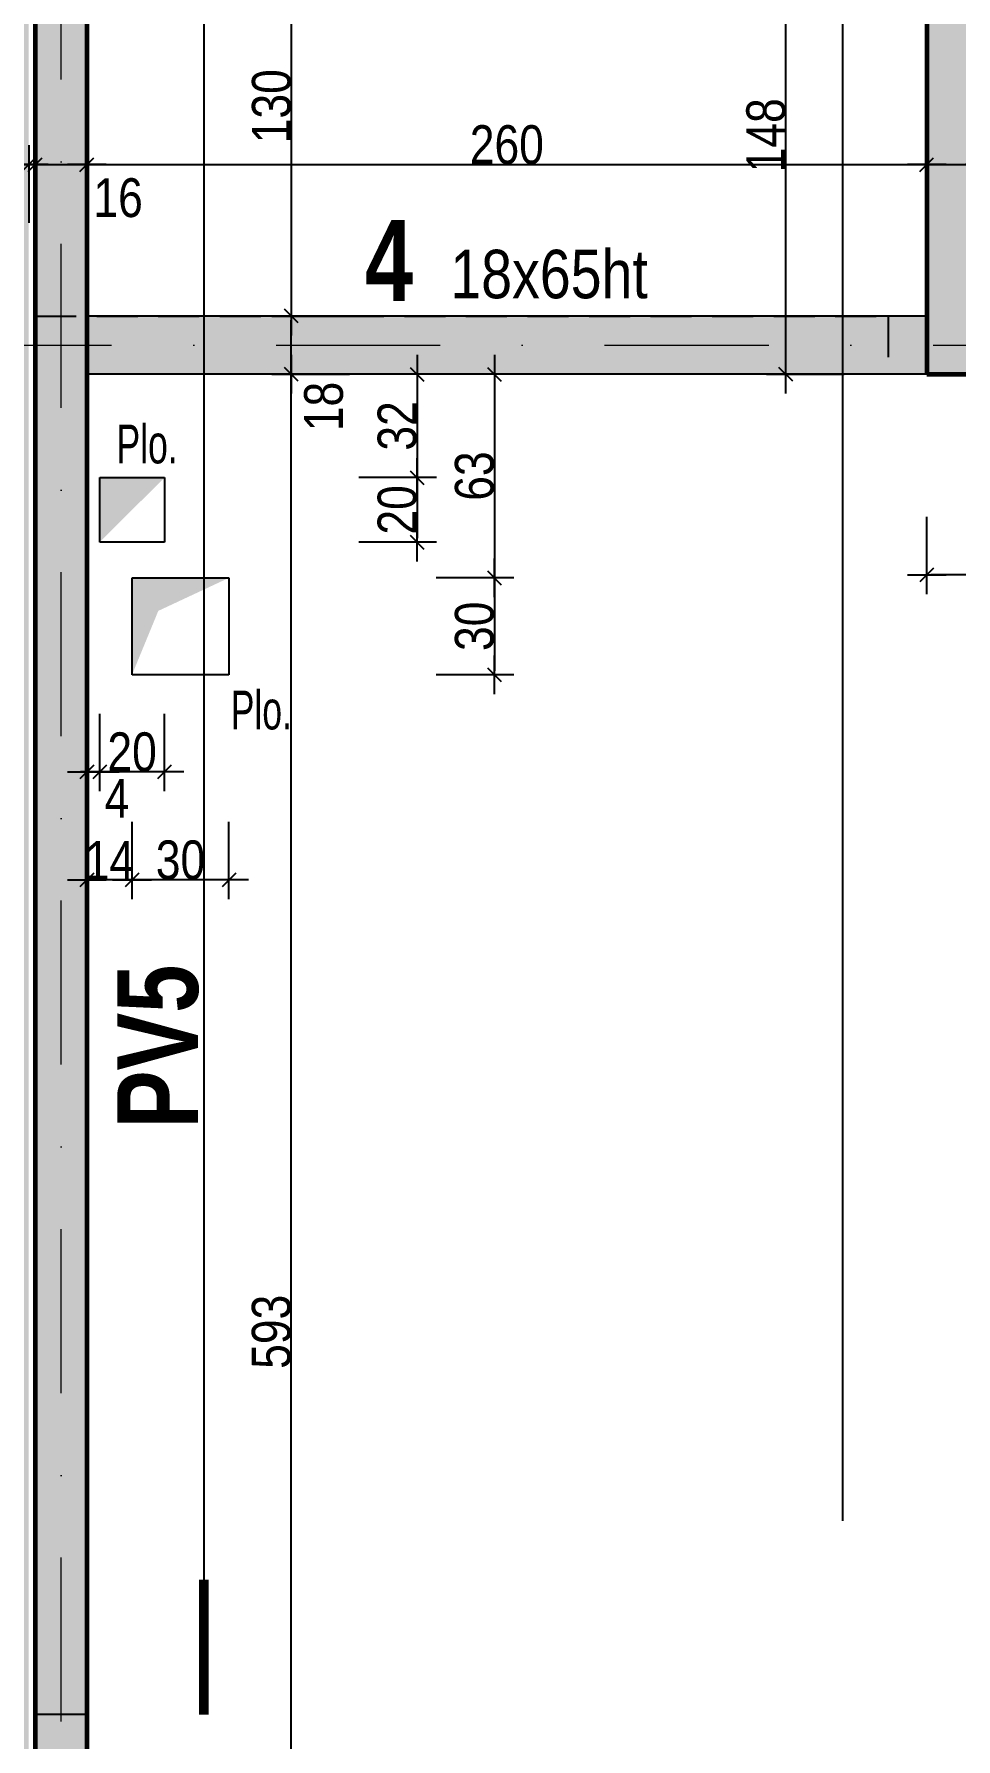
# Model space of a CAD drawing. Header units: millimetres. Extents: x 2049 to 26244, y -43633 to -34245.
# Drawn here: x 5383 to 5668, y -42265 to -41737 of the extents above; entities that cross this region are included whole.
import ezdxf
from ezdxf.enums import TextEntityAlignment as Align

# ---------------------------------------------------------------- set-up
doc = ezdxf.new("R2010")
doc.units = ezdxf.units.MM
doc.linetypes.add('CACHEX2', pattern=[19.05, 12.7, -6.35])
doc.linetypes.add('TIRETPTX2', pattern=[50.8, 25.4, -12.7, 0, -12.7])
for name, color, linetype in [('01_cote_gen', 4, 'Continuous'), ('01_linteaux', 2, 'Continuous'), ('01_murs_sup', 2, 'CACHEX2'), ('01_poch_BN', 9, 'Continuous'), ('01_poch_murs', 253, 'Continuous'), ('01_poch_poteaux', 250, 'Continuous'), ('01_resv', 32, 'Continuous'), ('01_texte', 230, 'Continuous'), ('AA_COTES', 2, 'Continuous')]:
    doc.layers.add(name, color=color, linetype=linetype)
doc.layers.add('01_murs_coup', color=5, linetype='Continuous', lineweight=60)
doc.layers.add('01_tram_axes', color=2, linetype='TIRETPTX2', lineweight=9)
doc.styles.add('ARIAL NA', font='ARIALN.TTF')
doc.styles.add('impact', font='impact.ttf')
doc.styles.add('STYLE2', font='ARIALN.TTF')
doc.dimstyles.new('JB50res', dxfattribs={"dimscale": 0.1, "dimtxt": 120, "dimasz": 12, "dimexe": 0.1, "dimexo": 0.1, "dimgap": 0.09, "dimtad": 1, "dimdec": 1, "dimdsep": 46, "dimtxsty": 'STYLE2', "dimblk1": 'BOND_G', "dimblk2": 'BOND_D', "dimsah": 1, "dimcen": 1.5, "dimdle": 0.01, "dimse1": 1, "dimse2": 1, "dimclrd": 4, "dimclre": 2, "dimclrt": 6, "dimazin": 2, "dimtfac": 2.333333, "dimtdec": 1, "dimtix": 1, "dimtmove": 2, "dimatfit": 3, "dimldrblk": 'BOND_G', "dimfxl": 1, "dimtolj": 1, "dimtzin": 0, "dimarcsym": 0})

# ---------------------------------------------------------------- blocks, each defined once
blk = doc.blocks.new('BOND_G')
at = {"layer": 'AA_COTES', "color": 0}
for p, q in [((0, -5), (0, 15)), ((5, 0), (-5, 0)), ((1.77, 1.77), (-1.77, -1.77))]:
    blk.add_line(p, q, dxfattribs=at)
blk = doc.blocks.new('BOND_D')
at = {"layer": 'AA_COTES', "color": 0}
for p, q in [((0, 5), (0, -15)), ((5, 0), (-5, 0)), ((-1.77, -1.77), (1.77, 1.77))]:
    blk.add_line(p, q, dxfattribs=at)
blk = doc.blocks.new('*D7153')
at = {"layer": '01_cote_gen', "color": 4, "lineweight": -2, "ltscale": 200, "transparency": 16777216}
blk.add_line((5462.34, -42434.41), (5462.34, -41843.81), dxfattribs=at)
at = {"layer": 'Defpoints', "color": 0, "ltscale": 200, "transparency": 16777216}
for p in [(5462.34, -41842.61), (5475.96, -41842.61), (5455.55, -42435.61)]:
    blk.add_point(p, dxfattribs=at)
at = {"layer": '01_cote_gen', "color": 4, "lineweight": -2, "ltscale": 200, "transparency": 16777216, "xscale": 1.2, "yscale": 1.2, "zscale": 1.2}
for name, p, rotation in [('BOND_D', (5462.34, -41842.61), 90), ('BOND_G', (5462.34, -42435.61), 270)]:
    blk.add_blockref(name, p, dxfattribs=dict(at, rotation=rotation))
at = {"layer": '01_cote_gen', "color": 6, "ltscale": 200, "transparency": 16777216, "insert": (5456.2, -42139.11), "char_height": 12, "attachment_point": 5, "rotation": 90, "style": 'STYLE2'}
blk.add_mtext('\\A1;593', dxfattribs=at)
blk = doc.blocks.new('*D7154')
at = {"layer": '01_cote_gen', "color": 4, "lineweight": -2, "ltscale": 200, "transparency": 16777216}
blk.add_line((5462.34, -41841.41), (5462.34, -41825.81), dxfattribs=at)
at = {"layer": 'Defpoints', "color": 0, "ltscale": 200, "transparency": 16777216}
for p in [(5462.34, -41824.61), (5480.36, -41824.61), (5480.34, -41842.61)]:
    blk.add_point(p, dxfattribs=at)
at = {"layer": '01_cote_gen', "color": 4, "lineweight": -2, "ltscale": 200, "transparency": 16777216, "xscale": 1.2, "yscale": 1.2, "zscale": 1.2}
for name, p, rotation in [('BOND_D', (5462.34, -41824.61), 90), ('BOND_G', (5462.34, -41842.61), 270)]:
    blk.add_blockref(name, p, dxfattribs=dict(at, rotation=rotation))
at = {"layer": '01_cote_gen', "color": 6, "ltscale": 200, "transparency": 16777216, "insert": (5472.39, -41852.59), "char_height": 12, "attachment_point": 5, "rotation": 90, "style": 'STYLE2'}
blk.add_mtext('\\A1;18', dxfattribs=at)
blk = doc.blocks.new('*D7155')
at = {"layer": '01_cote_gen', "color": 4, "lineweight": -2, "ltscale": 200, "transparency": 16777216}
blk.add_line((5462.38, -41823.41), (5462.38, -41695.81), dxfattribs=at)
at = {"layer": 'Defpoints', "color": 0, "ltscale": 200, "transparency": 16777216}
for p in [(5462.38, -41694.61), (5529.05, -41694.61), (5529.05, -41824.61)]:
    blk.add_point(p, dxfattribs=at)
at = {"layer": '01_cote_gen', "color": 4, "lineweight": -2, "ltscale": 200, "transparency": 16777216, "xscale": 1.2, "yscale": 1.2, "zscale": 1.2}
for name, p, rotation in [('BOND_D', (5462.38, -41694.61), 90), ('BOND_G', (5462.38, -41824.61), 270)]:
    blk.add_blockref(name, p, dxfattribs=dict(at, rotation=rotation))
at = {"layer": '01_cote_gen', "color": 6, "ltscale": 200, "transparency": 16777216, "insert": (5456.24, -41759.61), "char_height": 12, "attachment_point": 5, "rotation": 90, "style": 'STYLE2'}
blk.add_mtext('\\A1;130', dxfattribs=at)
blk = doc.blocks.new('*D7160')
at = {"layer": '01_cote_gen', "color": 4, "lineweight": -2, "ltscale": 200, "transparency": 16777216}
blk.add_line((5615.42, -41841.41), (5615.42, -41695.81), dxfattribs=at)
at = {"layer": 'Defpoints', "color": 0, "ltscale": 200, "transparency": 16777216}
for p in [(5615.42, -41694.61), (5635.37, -41694.61), (5659.05, -41842.61)]:
    blk.add_point(p, dxfattribs=at)
at = {"layer": '01_cote_gen', "color": 4, "lineweight": -2, "ltscale": 200, "transparency": 16777216, "xscale": 1.2, "yscale": 1.2, "zscale": 1.2}
for name, p, rotation in [('BOND_D', (5615.42, -41694.61), 90), ('BOND_G', (5615.42, -41842.61), 270)]:
    blk.add_blockref(name, p, dxfattribs=dict(at, rotation=rotation))
at = {"layer": '01_cote_gen', "color": 6, "ltscale": 200, "transparency": 16777216, "insert": (5609.28, -41768.61), "char_height": 12, "attachment_point": 5, "rotation": 90, "style": 'STYLE2'}
blk.add_mtext('\\A1;148', dxfattribs=at)
blk = doc.blocks.new('*D7173')
at = {"layer": '01_cote_gen', "color": 4, "lineweight": -2, "ltscale": 200, "transparency": 16777216}
blk.add_line((5366.25, -41777.71), (5379.85, -41777.71), dxfattribs=at)
at = {"layer": 'Defpoints', "color": 0, "ltscale": 200, "transparency": 16777216}
for p in [(5381.05, -41777.71), (5365.05, -41788.05), (5381.05, -41788.05)]:
    blk.add_point(p, dxfattribs=at)
at = {"layer": '01_cote_gen', "color": 4, "lineweight": -2, "ltscale": 200, "transparency": 16777216, "xscale": 1.2, "yscale": 1.2, "zscale": 1.2, "rotation": 180}
blk.add_blockref('BOND_G', (5365.05, -41777.71), dxfattribs=at)
at = {"layer": '01_cote_gen', "color": 4, "lineweight": -2, "ltscale": 200, "transparency": 16777216, "xscale": 1.2, "yscale": 1.2, "zscale": 1.2}
blk.add_blockref('BOND_D', (5381.05, -41777.71), dxfattribs=at)
at = {"layer": '01_cote_gen', "color": 6, "ltscale": 200, "transparency": 16777216, "insert": (5352.98, -41787.35), "char_height": 12, "attachment_point": 5, "style": 'STYLE2'}
blk.add_mtext('\\A1;16', dxfattribs=at)
blk = doc.blocks.new('*D7174')
at = {"layer": '01_cote_gen', "color": 4, "lineweight": -2, "ltscale": 200, "transparency": 16777216}
blk.add_line((5384.25, -41777.71), (5397.85, -41777.71), dxfattribs=at)
at = {"layer": 'Defpoints', "color": 0, "ltscale": 200, "transparency": 16777216}
for p in [(5399.05, -41777.71), (5383.05, -41791.01), (5399.05, -41791.01)]:
    blk.add_point(p, dxfattribs=at)
at = {"layer": '01_cote_gen', "color": 4, "lineweight": -2, "ltscale": 200, "transparency": 16777216, "xscale": 1.2, "yscale": 1.2, "zscale": 1.2, "rotation": 180}
blk.add_blockref('BOND_G', (5383.05, -41777.71), dxfattribs=at)
at = {"layer": '01_cote_gen', "color": 4, "lineweight": -2, "ltscale": 200, "transparency": 16777216, "xscale": 1.2, "yscale": 1.2, "zscale": 1.2}
blk.add_blockref('BOND_D', (5399.05, -41777.71), dxfattribs=at)
at = {"layer": '01_cote_gen', "color": 6, "ltscale": 200, "transparency": 16777216, "insert": (5408.73, -41788.01), "char_height": 12, "attachment_point": 5, "style": 'STYLE2'}
blk.add_mtext('\\A1;16', dxfattribs=at)
blk = doc.blocks.new('*D7175')
at = {"layer": '01_cote_gen', "color": 4, "lineweight": -2, "ltscale": 200, "transparency": 16777216}
blk.add_line((5400.25, -41777.71), (5657.85, -41777.71), dxfattribs=at)
at = {"layer": 'Defpoints', "color": 0, "ltscale": 200, "transparency": 16777216}
for p in [(5399.05, -41757.71), (5659.05, -41764.06), (5659.05, -41777.71)]:
    blk.add_point(p, dxfattribs=at)
at = {"layer": '01_cote_gen', "color": 4, "lineweight": -2, "ltscale": 200, "transparency": 16777216, "xscale": 1.2, "yscale": 1.2, "zscale": 1.2, "rotation": 180}
blk.add_blockref('BOND_G', (5399.05, -41777.71), dxfattribs=at)
at = {"layer": '01_cote_gen', "color": 4, "lineweight": -2, "ltscale": 200, "transparency": 16777216, "xscale": 1.2, "yscale": 1.2, "zscale": 1.2}
blk.add_blockref('BOND_D', (5659.05, -41777.71), dxfattribs=at)
at = {"layer": '01_cote_gen', "color": 6, "ltscale": 200, "transparency": 16777216, "insert": (5529.05, -41771.58), "char_height": 12, "attachment_point": 5, "style": 'STYLE2'}
blk.add_mtext('\\A1;260', dxfattribs=at)
blk = doc.blocks.new('*D7176')
at = {"layer": '01_cote_gen', "color": 4, "lineweight": -2, "ltscale": 200, "transparency": 16777216}
blk.add_line((5660.25, -41777.71), (5675.85, -41777.71), dxfattribs=at)
at = {"layer": 'Defpoints', "color": 0, "ltscale": 200, "transparency": 16777216}
for p in [(5659.05, -41764.06), (5677.05, -41764.06), (5677.05, -41777.71)]:
    blk.add_point(p, dxfattribs=at)
at = {"layer": '01_cote_gen', "color": 4, "lineweight": -2, "ltscale": 200, "transparency": 16777216, "xscale": 1.2, "yscale": 1.2, "zscale": 1.2, "rotation": 180}
blk.add_blockref('BOND_G', (5659.05, -41777.71), dxfattribs=at)
at = {"layer": '01_cote_gen', "color": 4, "lineweight": -2, "ltscale": 200, "transparency": 16777216, "xscale": 1.2, "yscale": 1.2, "zscale": 1.2}
blk.add_blockref('BOND_D', (5677.05, -41777.71), dxfattribs=at)
at = {"layer": '01_cote_gen', "color": 6, "ltscale": 200, "transparency": 16777216, "insert": (5688.31, -41789.73), "char_height": 12, "attachment_point": 5, "style": 'STYLE2'}
blk.add_mtext('\\A1;18', dxfattribs=at)
blk = doc.blocks.new('*D7220')
at = {"layer": '01_cote_gen', "color": 4, "lineweight": -2, "ltscale": 200, "transparency": 16777216}
blk.add_line((5959.85, -41904.74), (5660.25, -41904.74), dxfattribs=at)
at = {"layer": 'Defpoints', "color": 0, "ltscale": 200, "transparency": 16777216}
for p in [(5659.05, -41842.61), (5961.05, -41842.61), (5659.05, -41904.74)]:
    blk.add_point(p, dxfattribs=at)
at = {"layer": '01_cote_gen', "color": 4, "lineweight": -2, "ltscale": 200, "transparency": 16777216, "xscale": 1.2, "yscale": 1.2, "zscale": 1.2, "rotation": 180}
blk.add_blockref('BOND_D', (5659.05, -41904.74), dxfattribs=at)
at = {"layer": '01_cote_gen', "color": 4, "lineweight": -2, "ltscale": 200, "transparency": 16777216, "xscale": 1.2, "yscale": 1.2, "zscale": 1.2}
blk.add_blockref('BOND_G', (5961.05, -41904.74), dxfattribs=at)
at = {"layer": '01_cote_gen', "color": 6, "ltscale": 200, "transparency": 16777216, "insert": (5810.05, -41898.61), "char_height": 12, "attachment_point": 5, "style": 'STYLE2'}
blk.add_mtext('\\A1;302', dxfattribs=at)
blk = doc.blocks.new('*D7682')
at = {"layer": '01_cote_gen', "color": 4, "lineweight": -2, "ltscale": 200, "transparency": 16777216}
blk.add_line((5421.86, -41965.73), (5404.26, -41965.73), dxfattribs=at)
at = {"layer": 'Defpoints', "color": 0, "ltscale": 200, "transparency": 16777216}
for p in [(5403.06, -41894.61), (5423.06, -41894.61), (5403.06, -41965.73)]:
    blk.add_point(p, dxfattribs=at)
at = {"layer": '01_cote_gen', "color": 4, "lineweight": -2, "ltscale": 200, "transparency": 16777216, "xscale": 1.2, "yscale": 1.2, "zscale": 1.2, "rotation": 180}
blk.add_blockref('BOND_D', (5403.06, -41965.73), dxfattribs=at)
at = {"layer": '01_cote_gen', "color": 4, "lineweight": -2, "ltscale": 200, "transparency": 16777216, "xscale": 1.2, "yscale": 1.2, "zscale": 1.2}
blk.add_blockref('BOND_G', (5423.06, -41965.73), dxfattribs=at)
at = {"layer": '01_cote_gen', "color": 6, "ltscale": 200, "transparency": 16777216, "insert": (5413.06, -41959.59), "char_height": 12, "attachment_point": 5, "style": 'STYLE2'}
blk.add_mtext('\\A1;20', dxfattribs=at)
blk = doc.blocks.new('*D7683')
at = {"layer": '01_cote_gen', "color": 4, "lineweight": -2, "ltscale": 200, "transparency": 16777216}
blk.add_line((5401.86, -41965.73), (5400.25, -41965.73), dxfattribs=at)
at = {"layer": 'Defpoints', "color": 0, "ltscale": 200, "transparency": 16777216}
for p in [(5399.05, -41894.61), (5403.06, -41894.61), (5399.05, -41965.73)]:
    blk.add_point(p, dxfattribs=at)
at = {"layer": '01_cote_gen', "color": 4, "lineweight": -2, "ltscale": 200, "transparency": 16777216, "xscale": 1.2, "yscale": 1.2, "zscale": 1.2, "rotation": 180}
blk.add_blockref('BOND_D', (5399.05, -41965.73), dxfattribs=at)
at = {"layer": '01_cote_gen', "color": 4, "lineweight": -2, "ltscale": 200, "transparency": 16777216, "xscale": 1.2, "yscale": 1.2, "zscale": 1.2}
blk.add_blockref('BOND_G', (5403.06, -41965.73), dxfattribs=at)
at = {"layer": '01_cote_gen', "color": 6, "ltscale": 200, "transparency": 16777216, "insert": (5408.38, -41973.91), "char_height": 12, "attachment_point": 5, "style": 'STYLE2'}
blk.add_mtext('\\A1;4', dxfattribs=at)
blk = doc.blocks.new('*D7684')
at = {"layer": '01_cote_gen', "color": 4, "lineweight": -2, "ltscale": 200, "transparency": 16777216}
blk.add_line((5411.84, -41999.17), (5400.25, -41999.17), dxfattribs=at)
at = {"layer": 'Defpoints', "color": 0, "ltscale": 200, "transparency": 16777216}
for p in [(5399.05, -41943.17), (5413.04, -41943.17), (5399.05, -41999.17)]:
    blk.add_point(p, dxfattribs=at)
at = {"layer": '01_cote_gen', "color": 4, "lineweight": -2, "ltscale": 200, "transparency": 16777216, "xscale": 1.2, "yscale": 1.2, "zscale": 1.2, "rotation": 180}
blk.add_blockref('BOND_D', (5399.05, -41999.17), dxfattribs=at)
at = {"layer": '01_cote_gen', "color": 4, "lineweight": -2, "ltscale": 200, "transparency": 16777216, "xscale": 1.2, "yscale": 1.2, "zscale": 1.2}
blk.add_blockref('BOND_G', (5413.04, -41999.17), dxfattribs=at)
at = {"layer": '01_cote_gen', "color": 6, "ltscale": 200, "transparency": 16777216, "insert": (5406.05, -41993.14), "char_height": 12, "attachment_point": 5, "style": 'STYLE2'}
blk.add_mtext('\\A1;14', dxfattribs=at)
blk = doc.blocks.new('*D7685')
at = {"layer": '01_cote_gen', "color": 4, "lineweight": -2, "ltscale": 200, "transparency": 16777216}
blk.add_line((5441.84, -41999.17), (5414.24, -41999.17), dxfattribs=at)
at = {"layer": 'Defpoints', "color": 0, "ltscale": 200, "transparency": 16777216}
for p in [(5443.04, -41943.17), (5413.04, -41990.03), (5413.04, -41999.17)]:
    blk.add_point(p, dxfattribs=at)
at = {"layer": '01_cote_gen', "color": 4, "lineweight": -2, "ltscale": 200, "transparency": 16777216, "xscale": 1.2, "yscale": 1.2, "zscale": 1.2, "rotation": 180}
blk.add_blockref('BOND_D', (5413.04, -41999.17), dxfattribs=at)
at = {"layer": '01_cote_gen', "color": 4, "lineweight": -2, "ltscale": 200, "transparency": 16777216, "xscale": 1.2, "yscale": 1.2, "zscale": 1.2}
blk.add_blockref('BOND_G', (5443.04, -41999.17), dxfattribs=at)
at = {"layer": '01_cote_gen', "color": 6, "ltscale": 200, "transparency": 16777216, "insert": (5428.04, -41993.04), "char_height": 12, "attachment_point": 5, "style": 'STYLE2'}
blk.add_mtext('\\A1;30', dxfattribs=at)
blk = doc.blocks.new('*D7686')
at = {"layer": '01_cote_gen', "color": 4, "lineweight": -2, "ltscale": 200, "transparency": 16777216}
blk.add_line((5501.28, -41843.81), (5501.28, -41873.41), dxfattribs=at)
at = {"layer": 'Defpoints', "color": 0, "ltscale": 200, "transparency": 16777216}
for p in [(5423.94, -41842.61), (5423.94, -41874.61), (5501.28, -41874.61)]:
    blk.add_point(p, dxfattribs=at)
at = {"layer": '01_cote_gen', "color": 4, "lineweight": -2, "ltscale": 200, "transparency": 16777216, "xscale": 1.2, "yscale": 1.2, "zscale": 1.2}
for name, p, rotation in [('BOND_G', (5501.28, -41842.61), 90), ('BOND_D', (5501.28, -41874.61), 270)]:
    blk.add_blockref(name, p, dxfattribs=dict(at, rotation=rotation))
at = {"layer": '01_cote_gen', "color": 6, "ltscale": 200, "transparency": 16777216, "insert": (5495.14, -41858.61), "char_height": 12, "attachment_point": 5, "rotation": 90, "style": 'STYLE2'}
blk.add_mtext('\\A1;32', dxfattribs=at)
blk = doc.blocks.new('*D7687')
at = {"layer": '01_cote_gen', "color": 4, "lineweight": -2, "ltscale": 200, "transparency": 16777216}
blk.add_line((5501.28, -41875.81), (5501.28, -41893.41), dxfattribs=at)
at = {"layer": 'Defpoints', "color": 0, "ltscale": 200, "transparency": 16777216}
for p in [(5490.83, -41874.61), (5423.06, -41894.61), (5501.28, -41894.61)]:
    blk.add_point(p, dxfattribs=at)
at = {"layer": '01_cote_gen', "color": 4, "lineweight": -2, "ltscale": 200, "transparency": 16777216, "xscale": 1.2, "yscale": 1.2, "zscale": 1.2}
for name, p, rotation in [('BOND_G', (5501.28, -41874.61), 90), ('BOND_D', (5501.28, -41894.61), 270)]:
    blk.add_blockref(name, p, dxfattribs=dict(at, rotation=rotation))
at = {"layer": '01_cote_gen', "color": 6, "ltscale": 200, "transparency": 16777216, "insert": (5495.14, -41884.61), "char_height": 12, "attachment_point": 5, "rotation": 90, "style": 'STYLE2'}
blk.add_mtext('\\A1;20', dxfattribs=at)
blk = doc.blocks.new('*D7688')
at = {"layer": '01_cote_gen', "color": 4, "lineweight": -2, "ltscale": 200, "transparency": 16777216}
blk.add_line((5525.2, -41843.81), (5525.2, -41904.45), dxfattribs=at)
at = {"layer": 'Defpoints', "color": 0, "ltscale": 200, "transparency": 16777216}
for p in [(5523.05, -41842.61), (5443.04, -41905.65), (5525.2, -41905.65)]:
    blk.add_point(p, dxfattribs=at)
at = {"layer": '01_cote_gen', "color": 4, "lineweight": -2, "ltscale": 200, "transparency": 16777216, "xscale": 1.2, "yscale": 1.2, "zscale": 1.2}
for name, p, rotation in [('BOND_G', (5525.2, -41842.61), 90), ('BOND_D', (5525.2, -41905.65), 270)]:
    blk.add_blockref(name, p, dxfattribs=dict(at, rotation=rotation))
at = {"layer": '01_cote_gen', "color": 6, "ltscale": 200, "transparency": 16777216, "insert": (5519.07, -41874.13), "char_height": 12, "attachment_point": 5, "rotation": 90, "style": 'STYLE2'}
blk.add_mtext('\\A1;63', dxfattribs=at)
blk = doc.blocks.new('*D7689')
at = {"layer": '01_cote_gen', "color": 4, "lineweight": -2, "ltscale": 200, "transparency": 16777216}
blk.add_line((5525.2, -41906.85), (5525.2, -41934.45), dxfattribs=at)
at = {"layer": 'Defpoints', "color": 0, "ltscale": 200, "transparency": 16777216}
for p in [(5511.27, -41905.65), (5443.04, -41935.65), (5525.2, -41935.65)]:
    blk.add_point(p, dxfattribs=at)
at = {"layer": '01_cote_gen', "color": 4, "lineweight": -2, "ltscale": 200, "transparency": 16777216, "xscale": 1.2, "yscale": 1.2, "zscale": 1.2}
for name, p, rotation in [('BOND_G', (5525.2, -41905.65), 90), ('BOND_D', (5525.2, -41935.65), 270)]:
    blk.add_blockref(name, p, dxfattribs=dict(at, rotation=rotation))
at = {"layer": '01_cote_gen', "color": 6, "ltscale": 200, "transparency": 16777216, "insert": (5519.07, -41920.65), "char_height": 12, "attachment_point": 5, "rotation": 90, "style": 'STYLE2'}
blk.add_mtext('\\A1;30', dxfattribs=at)
blk = doc.blocks.new('*D8193')
at = {"layer": '01_cote_gen', "color": 4, "lineweight": -2, "ltscale": 200, "transparency": 16777216}
blk.add_line((5245.15, -42256.45), (5245.15, -41538.85), dxfattribs=at)
at = {"layer": 'Defpoints', "color": 0, "ltscale": 200, "transparency": 16777216}
for p in [(5245.15, -41537.65), (5449.56, -41537.65), (5415.56, -42257.65)]:
    blk.add_point(p, dxfattribs=at)
at = {"layer": '01_cote_gen', "color": 4, "lineweight": -2, "ltscale": 200, "transparency": 16777216, "xscale": 1.2, "yscale": 1.2, "zscale": 1.2}
for name, p, rotation in [('BOND_D', (5245.15, -41537.65), 90), ('BOND_G', (5245.15, -42257.65), 270)]:
    blk.add_blockref(name, p, dxfattribs=dict(at, rotation=rotation))
at = {"layer": '01_cote_gen', "color": 6, "ltscale": 200, "transparency": 16777216, "insert": (5239.01, -41897.65), "char_height": 12, "attachment_point": 5, "rotation": 90, "style": 'STYLE2'}
blk.add_mtext('\\A1;720', dxfattribs=at)

msp = doc.modelspace()

# ---------------------------------------------------------------- hatches: boundary and pattern name
at = {"layer": '01_murs_sup', "ltscale": 200}
h = msp.add_hatch(dxfattribs=at)
h.set_pattern_fill('DASH', color=256, scale=2.5, angle=135)
h.set_pattern_definition([(135, (-9275.435, 6358.231), (-11.2253202, 9e-16), [7.9375, -7.9375])])
h.paths.add_polyline_path([(5647.1, -41676.61), (5399.05, -41676.61), (5399.05, -41083.61), (5515.05, -41083.61), (5515.05, -41067.61), (5383.05, -41067.61), (5383.05, -41694.61), (5647.1, -41694.56)])
h.paths.add_polyline_path([(6804.05, -41296.61), (6788.05, -41296.61), (6788.05, -41750.61), (6479.05, -41750.61), (6479.05, -41676.61), (6397.05, -41676.61), (6397.05, -41694.56), (6461.05, -41694.61), (6461.05, -41824.61), (6397.05, -41824.61), (6397.05, -41842.56), (6479.05, -41842.61), (6479.05, -41768.61), (6788.05, -41768.61), (6788.05, -42222.63), (6804.05, -42222.63)])
h.paths.add_polyline_path([(6295.05, -41824.61), (5749.05, -41824.66), (5749.05, -41842.56), (5961.05, -41842.61), (5961.05, -42435.61), (5812.05, -42435.61), (5812.05, -42451.61), (6108.05, -42451.61), (6108.05, -42435.61), (5979.05, -42435.61), (5979.05, -41842.48), (6295.05, -41842.48)])
h.paths.add_polyline_path([(5647.05, -41824.61), (5383.05, -41824.61), (5383.05, -42451.61), (5512.05, -42451.61), (5512.05, -42435.61), (5399.05, -42435.61), (5399.05, -41842.61), (5647.05, -41842.61)])
h.paths.add_polyline_path([(6562.05, -42435.61), (6408.05, -42435.61), (6408.05, -42451.61), (6562.05, -42451.61)])
h.paths.add_polyline_path([(6804.05, -42322.63), (6788.05, -42322.63), (6788.05, -42435.61), (6662.05, -42435.61), (6662.05, -42451.61), (6804.05, -42451.61)])
h.paths.add_polyline_path([(6804.05, -41067.61), (6635.05, -41067.61), (6635.05, -41083.61), (6788.05, -41083.61), (6788.05, -41196.61), (6804.05, -41196.61)])
h.paths.add_polyline_path([(6335.05, -41067.61), (6175.05, -41067.61), (6175.05, -41083.61), (6335.05, -41083.61)])
at = {"layer": '01_poch_BN', "ltscale": 200}
h = msp.add_hatch(color=256, dxfattribs=at)
h.dxf.hatch_style = 1
h.paths.add_polyline_path([(5087.05, -41824.61), (4997.05, -41824.61), (4997.05, -41833.61), (5087.05, -41833.61)])
h.paths.add_polyline_path([(5087.05, -41833.61), (4997.05, -41833.61), (4997.05, -41842.61), (5087.05, -41842.61)])
h.paths.add_polyline_path([(5365.05, -41824.61), (5105.05, -41824.61), (5105.05, -41833.61), (5365.05, -41833.61)])
h.paths.add_polyline_path([(5365.05, -41833.61), (5105.05, -41833.61), (5105.05, -41842.61), (5365.05, -41842.61)])
h.paths.add_polyline_path([(5659.05, -41833.61), (5399.05, -41833.61), (5399.05, -41842.61), (5659.05, -41842.61)])
h.paths.add_polyline_path([(5659.05, -41824.61), (5399.05, -41824.61), (5399.05, -41833.61), (5659.05, -41833.61)])
at = {"layer": '01_poch_murs', "ltscale": 200}
h = msp.add_hatch(color=256, dxfattribs=at)
h.dxf.hatch_style = 1
h.paths.add_polyline_path([(5961.05, -41824.61), (5677.05, -41824.61), (5677.05, -41676.61), (5399.05, -41676.61), (5399.05, -41694.61), (5659.05, -41694.61), (5659.05, -41842.61), (5961.05, -41842.61)])
h = msp.add_hatch(color=256, dxfattribs=at)
h.dxf.hatch_style = 1
h.paths.add_polyline_path([(4803.05, -42257.65), (4785.05, -42257.65), (4785.05, -42435.61), (4682.05, -42435.61), (4682.05, -42451.61), (4962.05, -42451.61), (4962.05, -42435.61), (4803.05, -42435.61)])
h.paths.add_polyline_path([(5381.05, -42257.65), (5365.05, -42257.65), (5365.05, -42435.61), (5262.05, -42435.61), (5262.05, -42451.61), (5381.05, -42451.61)])
h.paths.add_polyline_path([(5399.08, -42257.65), (5383.08, -42257.65), (5383.05, -42451.61), (5512.05, -42451.61), (5512.05, -42435.61), (5399.05, -42435.61)])
h.paths.add_polyline_path([(5162.05, -42435.61), (5062.05, -42435.61), (5062.05, -42451.61), (5162.05, -42451.61)])
h.paths.add_polyline_path([(5712.05, -42435.61), (5612.05, -42435.61), (5612.05, -42451.61), (5712.05, -42451.61)])
h.paths.add_polyline_path([(4582.05, -42435.61), (4482.05, -42435.61), (4482.05, -42451.61), (4582.05, -42451.61)])
h.paths.add_polyline_path([(4382.05, -42435.61), (4193.05, -42435.61), (4193.05, -42227.65), (4173.06, -42227.65), (4173.06, -42443.61), (4382.05, -42443.61)])
h.paths.add_polyline_path([(4382.05, -42443.61), (4173.06, -42443.61), (4173.06, -42451.61), (4382.05, -42451.61)])
at = {"layer": '01_poch_poteaux', "ltscale": 200}
h = msp.add_hatch(color=256, dxfattribs=at)
h.dxf.hatch_style = 1
h.paths.add_polyline_path([(5381.05, -41537.65), (5372.58, -41537.65), (5372.58, -41685.61), (5381.05, -41685.61)])
edge = h.paths.add_edge_path()
edge.add_line((5372.58, -41537.65), (5365.05, -41537.65))
edge.add_line((5365.05, -41537.65), (5365.05, -41676.61))
edge.add_line((5365.05, -41676.61), (5143.48, -41676.61))
edge.add_arc((5126.5, -41669.77), 18.31, 305, 338.054, ccw=False)
edge.add_arc((5125.22, -41692.55), 14.11, 29.4346, 33.4452, ccw=False)
edge.add_line((5137.51, -41685.61), (5372.58, -41685.61))
edge.add_line((5372.58, -41685.61), (5372.58, -41537.65))
edge = h.paths.add_edge_path()
edge.add_line((5372.58, -41685.61), (5137.51, -41685.61))
edge.add_arc((5125.22, -41692.55), 14.11, -8.414, 29.4346, ccw=False)
edge.add_line((5139.18, -41694.61), (5365.05, -41694.61))
edge.add_line((5365.05, -41694.61), (5365.05, -41726.81))
edge.add_line((5365.05, -41726.81), (5372.58, -41726.81))
edge.add_line((5372.58, -41726.81), (5372.58, -41685.61))
h.paths.add_polyline_path([(5381.05, -41685.61), (5372.58, -41685.61), (5372.58, -41726.81), (5381.05, -41726.81)])
h.paths.add_polyline_path([(5381.05, -41726.81), (5372.58, -41726.81), (5372.59, -41833.61), (5381.05, -41833.61)])
h.paths.add_polyline_path([(5372.58, -41726.81), (5365.05, -41726.81), (5365.05, -41833.61), (5372.59, -41833.61)])
h.paths.add_polyline_path([(5381.05, -41833.61), (5372.59, -41833.61), (5372.59, -42257.65), (5381.05, -42257.65)])
h.paths.add_polyline_path([(5372.59, -41833.61), (5365.05, -41833.61), (5365.05, -42257.65), (5372.59, -42257.65)])
h.paths.add_polyline_path([(5399.05, -41833.61), (5391.07, -41833.61), (5391.08, -42257.65), (5399.05, -42257.65)])
h.paths.add_polyline_path([(5391.07, -41833.61), (5383.05, -41833.61), (5383.05, -42257.65), (5391.08, -42257.65)])
h.paths.add_polyline_path([(5399.05, -41694.61), (5399.05, -41685.61), (5391.07, -41685.61), (5391.07, -41833.61), (5399.05, -41833.61)])
h.paths.add_polyline_path([(5391.07, -41685.61), (5383.05, -41685.61), (5383.05, -41833.61), (5391.07, -41833.61)])
h.paths.add_polyline_path([(5399.05, -41537.65), (5391.07, -41537.65), (5391.07, -41685.61), (5399.05, -41685.61), (5399.05, -41676.61)])
h.paths.add_polyline_path([(5391.07, -41537.65), (5383.05, -41537.65), (5383.05, -41685.61), (5391.07, -41685.61)])

# ---------------------------------------------------------------- linework, layer by layer
at = {"layer": '01_linteaux', "ltscale": 0.1}
for p, q in [((5633.09, -42197.61), (5633.09, -41597.61)), ((5659.05, -41824.61), (5399.05, -41824.61)), ((5659.05, -41842.61), (5399.05, -41842.61))]:
    msp.add_line(p, q, dxfattribs=at)
at = {"layer": '01_murs_coup', "ltscale": 0.1}
for p, q in [((5383.05, -41067.61), (5383.05, -42451.61)), ((5399.05, -41694.61), (5399.05, -42435.61)), ((5659.05, -41694.61), (5659.05, -41842.61)), ((5659.05, -41842.61), (5961.05, -41842.61))]:
    msp.add_line(p, q, dxfattribs=at)
at = {"layer": '01_murs_sup'}
for p, q in [((5383.05, -41824.61), (5647.05, -41824.61)), ((5383.05, -42451.61), (5383.05, -41824.61)), ((5647.05, -41824.61), (5647.05, -41842.61)), ((5647.05, -41842.61), (5399.05, -41842.61)), ((5399.05, -41842.61), (5399.05, -42435.61))]:
    msp.add_line(p, q, dxfattribs=at)
at = {"layer": '01_poch_poteaux', "ltscale": 200}
msp.add_line((5399.05, -42257.65), (5383.05, -42257.65), dxfattribs=at)
at = {"layer": '01_resv', "ltscale": 200}
for p, q in [((5403.06, -41894.61), (5403.06, -41874.61)), ((5403.06, -41874.61), (5423.06, -41874.61)), ((5423.06, -41874.61), (5423.06, -41894.61)), ((5423.06, -41894.61), (5403.06, -41894.61)), ((5413.04, -41935.65), (5413.04, -41905.65)), ((5413.04, -41905.65), (5443.04, -41905.65)), ((5443.04, -41905.65), (5443.04, -41935.65)), ((5443.04, -41935.65), (5413.04, -41935.65))]:
    msp.add_line(p, q, dxfattribs=at)
for points in [[(5403.06, -41894.61), (5403.06, -41874.61), (5423.06, -41874.61)], [(5413.04, -41935.65), (5413.04, -41905.65), (5421.17, -41915.88)], [(5413.04, -41905.65), (5443.04, -41905.65), (5421.17, -41915.88)]]:
    msp.add_solid(points, dxfattribs=at)
at = {"layer": '01_texte', "ltscale": 200}
msp.add_line((5435.3, -41567.65), (5435.3, -42257.65), dxfattribs=at)
at = {"layer": '01_texte', "ltscale": 200, "const_width": 3}
msp.add_lwpolyline([(5435.3, -42257.65), (5435.3, -42215.85)], dxfattribs=at)
at = {"layer": '01_tram_axes', "color": 253, "ltscale": 2}
for p, q in [((5391.09, -42768.29), (5391.06, -40384.06)), ((2406.63, -41833.61), (7041.34, -41833.61))]:
    msp.add_line(p, q, dxfattribs=at)

# ---------------------------------------------------------------- texts
at = {"layer": '01_texte', "style": 'impact'}
msp.add_text('4', height=25, dxfattribs=at).set_placement((5492.58, -41827.38), align=Align.BOTTOM_CENTER)
at = {"layer": '01_texte', "style": 'STYLE2'}
msp.add_text('18x65ht', height=15, dxfattribs=at).set_placement((5511.56, -41819.08))
at = {"layer": '01_texte', "style": 'ARIAL NA', "width": 0.8}
for p in [(5417.7, -41873.81), (5453.06, -41956.19)]:
    msp.add_text('Plo.', height=12, dxfattribs=at).set_placement(p, align=Align.BOTTOM_CENTER)
at = {"layer": '01_texte', "style": 'impact'}
msp.add_text('PV5', height=25, rotation=90, dxfattribs=at).set_placement((5440.96, -42050.75), align=Align.BOTTOM_CENTER)

# ---------------------------------------------------------------- dimensions: what is measured, and where the dimension line sits
at = {"layer": '01_cote_gen', "ltscale": 200}
for base, p1, p2, picture, middle in [((5245.15, -41537.65), (5415.56, -42257.65), (5449.56, -41537.65), '*D8193', (5239.01, -41897.65)), ((5462.38, -41694.61), (5529.05, -41824.61), (5529.05, -41694.61), '*D7155', (5456.24, -41759.61)), ((5615.42, -41694.61), (5659.05, -41842.61), (5635.37, -41694.61), '*D7160', (5609.28, -41768.61)), ((5501.28, -41874.61), (5423.94, -41842.61), (5423.94, -41874.61), '*D7686', (5495.14, -41858.61)), ((5525.2, -41905.65), (5523.05, -41842.61), (5443.04, -41905.65), '*D7688', (5519.07, -41874.13)), ((5462.34, -41842.61), (5455.55, -42435.61), (5475.96, -41842.61), '*D7153', (5456.2, -42139.11)), ((5501.28, -41894.61), (5490.83, -41874.61), (5423.06, -41894.61), '*D7687', (5495.14, -41884.61)), ((5525.2, -41935.65), (5511.27, -41905.65), (5443.04, -41935.65), '*D7689', (5519.07, -41920.65))]:
    dim = msp.add_linear_dim(base=base, p1=p1, p2=p2, angle=90, dimstyle='JB50res', dxfattribs=at)
    dim.commit()
    dim.dimension.update_dxf_attribs({"geometry": picture, "text_midpoint": middle})
for base, p1, p2, picture, middle in [((5659.05, -41777.71), (5399.05, -41757.71), (5659.05, -41764.06), '*D7175', (5529.05, -41771.58)), ((5659.05, -41904.74), (5961.05, -41842.61), (5659.05, -41842.61), '*D7220', (5810.05, -41898.61)), ((5403.06, -41965.73), (5423.06, -41894.61), (5403.06, -41894.61), '*D7682', (5413.06, -41959.59)), ((5399.05, -41999.17), (5413.04, -41943.17), (5399.05, -41943.17), '*D7684', (5406.05, -41993.14)), ((5413.04, -41999.17), (5443.04, -41943.17), (5413.04, -41990.03), '*D7685', (5428.04, -41993.04))]:
    dim = msp.add_linear_dim(base=base, p1=p1, p2=p2, dimstyle='JB50res', dxfattribs=at)
    dim.commit()
    dim.dimension.update_dxf_attribs({"geometry": picture, "text_midpoint": middle})
for base, p1, p2, picture, middle in [((5677.05, -41777.71), (5659.05, -41764.06), (5677.05, -41764.06), '*D7176', (5688.31, -41789.73)), ((5381.05, -41777.71), (5365.05, -41788.05), (5381.05, -41788.05), '*D7173', (5352.98, -41787.35)), ((5399.05, -41777.71), (5383.05, -41791.01), (5399.05, -41791.01), '*D7174', (5408.73, -41788.01)), ((5399.05, -41965.73), (5403.06, -41894.61), (5399.05, -41894.61), '*D7683', (5408.38, -41973.91))]:
    dim = msp.add_linear_dim(base=base, p1=p1, p2=p2, dimstyle='JB50res', dxfattribs=at)
    dim.commit()
    dim.dimension.update_dxf_attribs({"geometry": picture, "text_midpoint": middle, "dimtype": 160})
dim = msp.add_linear_dim(base=(5462.34, -41824.61), p1=(5480.34, -41842.61), p2=(5480.36, -41824.61), angle=90, dimstyle='JB50res', dxfattribs=at)
dim.commit()
dim.dimension.update_dxf_attribs({"geometry": '*D7154', "text_midpoint": (5472.39, -41852.59), "dimtype": 160})

doc.saveas('drawing.dxf')
